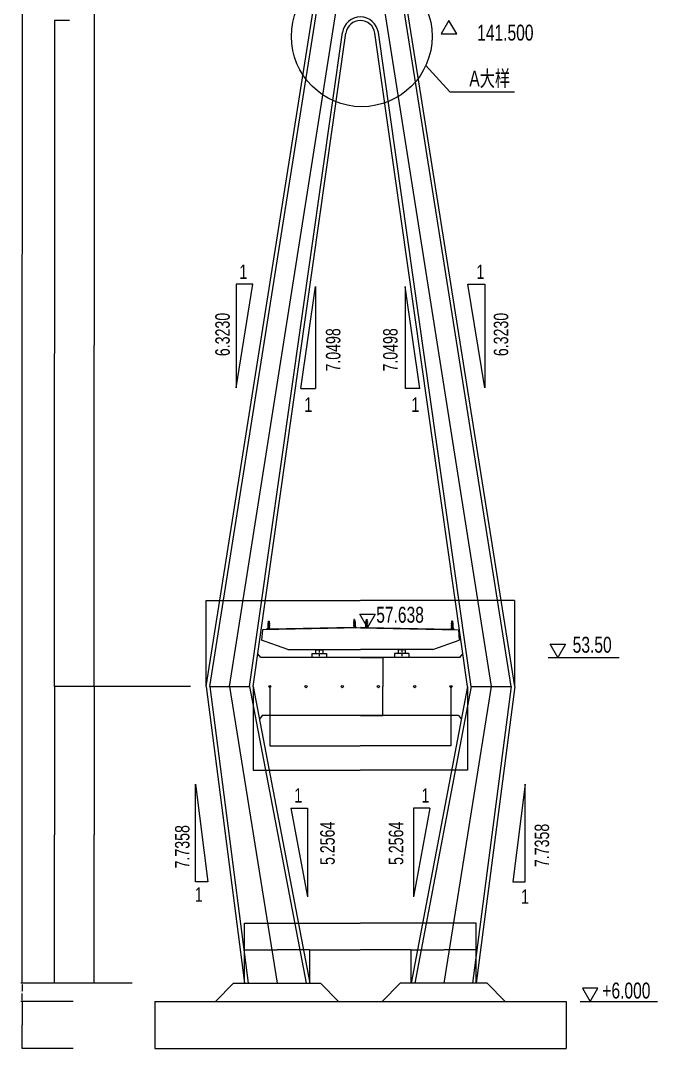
# Model space of a CAD drawing. Header units: millimetres. Extents: x 32645 to 210887, y 65210 to 90102.
# Drawn here: x 47464 to 56256, y 66410 to 80610 of the extents above; entities that cross this region are included whole.
import ezdxf

# ---------------------------------------------------------------- set-up
doc = ezdxf.new("R2010")
doc.units = ezdxf.units.MM
doc.linetypes.add('CENTER', pattern=[50.800000000000004, 31.75, -6.349999999999999, 6.349999999999999, -6.349999999999999])
for name, color, linetype in [('1', 7, 'Continuous'), ('CENTER', 2, 'CENTER'), ('CX', 3, 'Continuous'), ('CYAN', 4, 'Continuous'), ('OUTLINE', 7, 'Continuous')]:
    doc.layers.add(name, color=color, linetype=linetype)
doc.styles.get("Standard").update_dxf_attribs({"font": 'arial.ttf'})
doc.dimstyles.get("Standard").update_dxf_attribs({"dimtxt": 0.18, "dimasz": 0.18, "dimexe": 0.18, "dimexo": 0.0625, "dimgap": 0.09, "dimtad": 0, "dimtih": 1, "dimtoh": 1, "dimdec": 4, "dimzin": 0, "dimdsep": 46, "dimtxsty": 'Standard', "dimcen": 0.09, "dimadec": 0, "dimazin": 0, "dimtfac": 1, "dimtdec": 4, "dimtofl": 0, "dimtmove": 0, "dimatfit": 3, "dimfxl": 1, "dimtolj": 1, "dimtzin": 0, "dimarcsym": 0})

# ---------------------------------------------------------------- blocks, each defined once
blk = doc.blocks.new('*D1055')
at = {"layer": 'CYAN', "color": 0, "lineweight": -2, "transparency": 16777216}
for p, q in [((48087.37034522586, 67310.49140656504), (47466.76500427038, 67310.49140656504)), ((47484.76500427038, 67292.49140656504), (47484.76500427038, 67203.68172034432)), ((47484.76500427038, 67078.49140656566), (47484.76500427038, 67167.30109278634)), ((48190.62354926184, 67060.49140656566), (47466.76500427038, 67060.49140656566))]:
    blk.add_line(p, q, dxfattribs=at)
at = {"layer": 'CYAN', "color": 0, "transparency": 16777216}
for points in [[(47481.76500427038, 67292.49140656504), (47487.76500427038, 67292.49140656504), (47484.76500427038, 67310.49140656504)], [(47481.76500427038, 67078.49140656566), (47487.76500427038, 67078.49140656566), (47484.76500427038, 67060.49140656566)]]:
    blk.add_solid(points, dxfattribs=at)
at = {"layer": 'DEFPOINTS', "color": 0, "transparency": 16777216}
for p in [(47484.76500427038, 67310.49140656504), (48093.62034522586, 67310.49140656504), (48196.87354926184, 67060.49140656566)]:
    blk.add_point(p, dxfattribs=at)
at = {"layer": 'CYAN', "color": 0, "transparency": 16777216, "insert": (47484.76500427038, 67185.49140656534), "char_height": 18, "attachment_point": 5}
blk.add_mtext('\\A1;250', dxfattribs=at)
blk = doc.blocks.new('*D1057')
at = {"layer": 'CX', "color": 0, "lineweight": -2, "transparency": 16777216}
for p, q in [((50555.34253607017, 67310.55940656504), (50555.34253607017, 67771.2153262055)), ((50555.52253607017, 67771.03532620551), (51004.73936417385, 67771.03532620551)), ((51455.16253607017, 67771.03532620551), (51005.94570796648, 67771.03532620551)), ((51455.34253607017, 67310.55940656504), (51455.34253607017, 67771.2153262055))]:
    blk.add_line(p, q, dxfattribs=at)
at = {"layer": 'CX', "color": 0, "transparency": 16777216}
for points in [[(50555.52253607017, 67771.06532620551), (50555.52253607017, 67771.00532620552), (50555.34253607017, 67771.03532620551)], [(51455.16253607017, 67771.06532620551), (51455.16253607017, 67771.00532620552), (51455.34253607017, 67771.03532620551)]]:
    blk.add_solid(points, dxfattribs=at)
at = {"layer": 'DEFPOINTS', "color": 0, "transparency": 16777216}
for p in [(51455.34253607017, 67771.03532620551), (50555.34253607017, 67310.49690656504), (51455.34253607017, 67310.49690656504)]:
    blk.add_point(p, dxfattribs=at)
at = {"layer": 'CX', "color": 0, "transparency": 16777216, "insert": (51005.34253607017, 67771.03532620551), "char_height": 0.18, "attachment_point": 5}
blk.add_mtext('\\A1;900.0000', dxfattribs=at)
blk = doc.blocks.new('*D1058')
at = {"layer": 'CX', "color": 0, "lineweight": -2, "transparency": 16777216}
for p, q in [((51455.34253607017, 67310.55940656504), (51455.34253607017, 67771.2153262055)), ((51455.52253607017, 67771.03532620551), (52154.67791124069, 67771.03532620551)), ((52855.16253607017, 67771.03532620551), (52156.00716089964, 67771.03532620551)), ((52855.34253607017, 67310.55940656504), (52855.34253607017, 67771.2153262055))]:
    blk.add_line(p, q, dxfattribs=at)
at = {"layer": 'CX', "color": 0, "transparency": 16777216}
for points in [[(51455.52253607017, 67771.06532620551), (51455.52253607017, 67771.00532620552), (51455.34253607017, 67771.03532620551)], [(52855.16253607017, 67771.06532620551), (52855.16253607017, 67771.00532620552), (52855.34253607017, 67771.03532620551)]]:
    blk.add_solid(points, dxfattribs=at)
at = {"layer": 'DEFPOINTS', "color": 0, "transparency": 16777216}
for p in [(52855.34253607017, 67771.03532620551), (51455.34253607017, 67310.49690656504), (52855.34253607017, 67310.49690656504)]:
    blk.add_point(p, dxfattribs=at)
at = {"layer": 'CX', "color": 0, "transparency": 16777216, "insert": (52155.34253607017, 67771.03532620551), "char_height": 0.18, "attachment_point": 5}
blk.add_mtext('\\A1;1400.0000', dxfattribs=at)
blk = doc.blocks.new('*D1059')
at = {"layer": 'CX', "color": 0, "lineweight": -2, "transparency": 16777216}
for p, q in [((50025.34253277307, 71410.55935826873), (50025.34253277307, 72599.46042080582)), ((50025.52253277307, 72599.28042080582), (52154.66581380991, 72599.28042080582)), ((54285.16253277307, 72599.28042080582), (52156.01925173624, 72599.28042080582)), ((54285.34253277307, 71410.55935826873), (54285.34253277307, 72599.46042080582))]:
    blk.add_line(p, q, dxfattribs=at)
at = {"layer": 'CX', "color": 0, "transparency": 16777216}
for points in [[(50025.52253277307, 72599.31042080582), (50025.52253277307, 72599.25042080582), (50025.34253277307, 72599.28042080582)], [(54285.16253277307, 72599.31042080582), (54285.16253277307, 72599.25042080582), (54285.34253277307, 72599.28042080582)]]:
    blk.add_solid(points, dxfattribs=at)
at = {"layer": 'DEFPOINTS', "color": 0, "transparency": 16777216}
for p in [(54285.34253277307, 72599.28042080582), (50025.34253277307, 71410.49685826873), (54285.34253277307, 71410.49685826873)]:
    blk.add_point(p, dxfattribs=at)
at = {"layer": 'CX', "color": 0, "transparency": 16777216, "insert": (52155.34253277307, 72599.28042080582), "char_height": 0.18, "attachment_point": 5}
blk.add_mtext('\\A1;4260.0000', dxfattribs=at)
blk = doc.blocks.new('*D1060')
at = {"layer": 'CYAN', "color": 0, "lineweight": -2, "transparency": 16777216}
for p, q in [((48190.80587018457, 67060.49140656566), (47484.58500427038, 67060.49140656566)), ((47484.76500427038, 67060.31140656567), (47484.76500427038, 66735.67330970343)), ((47484.76500427038, 66410.6714065656), (47484.76500427038, 66735.30950342784)), ((48190.80587018457, 66410.4914065656), (47484.58500427038, 66410.4914065656))]:
    blk.add_line(p, q, dxfattribs=at)
at = {"layer": 'CYAN', "color": 0, "transparency": 16777216}
for points in [[(47484.73500427038, 67060.31140656567), (47484.79500427037, 67060.31140656567), (47484.76500427038, 67060.49140656566)], [(47484.73500427038, 66410.6714065656), (47484.79500427037, 66410.6714065656), (47484.76500427038, 66410.4914065656)]]:
    blk.add_solid(points, dxfattribs=at)
at = {"layer": 'DEFPOINTS', "color": 0, "transparency": 16777216}
for p in [(48190.86837018457, 67060.49140656566), (47484.76500427038, 66410.4914065656), (48190.86837018457, 66410.4914065656)]:
    blk.add_point(p, dxfattribs=at)
at = {"layer": 'CYAN', "color": 0, "transparency": 16777216, "insert": (47484.76500427037, 66735.49140656565), "char_height": 0.18, "attachment_point": 5}
blk.add_mtext('\\A1;650.0000', dxfattribs=at)
blk = doc.blocks.new('*D1061')
at = {"layer": 'CX', "color": 0, "lineweight": -2, "transparency": 16777216}
for p, q in [((52855.34253607017, 67310.55940656504), (52855.34253607017, 67771.2153262055)), ((52855.52253607017, 67771.03532620551), (53304.73936417385, 67771.03532620551)), ((53755.16253607017, 67771.03532620551), (53305.94570796648, 67771.03532620551)), ((53755.34253607017, 67310.55940656504), (53755.34253607017, 67771.2153262055))]:
    blk.add_line(p, q, dxfattribs=at)
at = {"layer": 'CX', "color": 0, "transparency": 16777216}
for points in [[(52855.52253607017, 67771.06532620551), (52855.52253607017, 67771.00532620552), (52855.34253607017, 67771.03532620551)], [(53755.16253607017, 67771.06532620551), (53755.16253607017, 67771.00532620552), (53755.34253607017, 67771.03532620551)]]:
    blk.add_solid(points, dxfattribs=at)
at = {"layer": 'DEFPOINTS', "color": 0, "transparency": 16777216}
for p in [(52855.34253607017, 67771.03532620551), (52855.34253607017, 67310.49690656504), (53755.34253607017, 67310.49690656504)]:
    blk.add_point(p, dxfattribs=at)
at = {"layer": 'CX', "color": 0, "transparency": 16777216, "insert": (53305.34253607017, 67771.03532620551), "char_height": 0.18, "attachment_point": 5}
blk.add_mtext('\\A1;900.0000', dxfattribs=at)
blk = doc.blocks.new('*D1063')
at = {"layer": 'CX', "color": 0, "lineweight": -2, "transparency": 16777216}
for p, q in [((49808.26320972711, 71410.49685826873), (48478.33246281697, 71410.49685826873)), ((48478.51246281697, 71410.31685826874), (48478.51246281697, 69360.6760355546)), ((48478.51246281697, 67310.67140656487), (48478.51246281697, 69360.312229279)), ((49004.94838963095, 67310.49140656488), (48478.33246281697, 67310.49140656488))]:
    blk.add_line(p, q, dxfattribs=at)
at = {"layer": 'CX', "color": 0, "transparency": 16777216}
for points in [[(48478.48246281697, 71410.31685826874), (48478.54246281697, 71410.31685826874), (48478.51246281697, 71410.49685826873)], [(48478.48246281697, 67310.67140656487), (48478.54246281697, 67310.67140656487), (48478.51246281697, 67310.49140656488)]]:
    blk.add_solid(points, dxfattribs=at)
at = {"layer": 'DEFPOINTS', "color": 0, "transparency": 16777216}
for p in [(49808.32570972711, 71410.49685826873), (48478.51246281697, 67310.49140656488), (49005.01088963095, 67310.49140656488)]:
    blk.add_point(p, dxfattribs=at)
at = {"layer": 'CX', "color": 0, "transparency": 16777216, "insert": (48478.51246281697, 69360.49413241682), "char_height": 0.18, "attachment_point": 5}
blk.add_mtext('\\A1;4100.0055', dxfattribs=at)
blk = doc.blocks.new('*D1064')
at = {"layer": 'CX', "color": 0, "lineweight": -2, "transparency": 16777216}
for p, q in [((48138.29442757148, 80610.49685826873), (47933.0044992806, 80610.49685826873)), ((47933.1844992806, 80610.31685826874), (47933.1844992806, 76010.67876140653)), ((47933.1844992806, 71410.67685826874), (47933.1844992806, 76010.31495513093)), ((48110.20947785729, 71410.49685826874), (47933.0044992806, 71410.49685826874))]:
    blk.add_line(p, q, dxfattribs=at)
at = {"layer": 'CX', "color": 0, "transparency": 16777216}
for points in [[(47933.1544992806, 80610.31685826874), (47933.2144992806, 80610.31685826874), (47933.1844992806, 80610.49685826873)], [(47933.1544992806, 71410.67685826874), (47933.2144992806, 71410.67685826874), (47933.1844992806, 71410.49685826874)]]:
    blk.add_solid(points, dxfattribs=at)
at = {"layer": 'DEFPOINTS', "color": 0, "transparency": 16777216}
for p in [(48138.35692757148, 80610.49685826873), (47933.1844992806, 71410.49685826874), (48110.27197785729, 71410.49685826874)]:
    blk.add_point(p, dxfattribs=at)
at = {"layer": 'CX', "color": 0, "transparency": 16777216, "insert": (47933.18449928059, 76010.49685826874), "char_height": 0.18, "attachment_point": 5}
blk.add_mtext('\\A1;9200.0000', dxfattribs=at)
blk = doc.blocks.new('*D1066')
at = {"layer": 'CX', "color": 0, "lineweight": -2, "transparency": 16777216}
for p, q in [((48478.44996281697, 71410.49685826874), (47933.0044992806, 71410.49685826874)), ((47933.1844992806, 71410.31685826875), (47933.1844992806, 69360.6760355546)), ((47933.1844992806, 67310.67140656487), (47933.1844992806, 69360.312229279)), ((48278.44996281697, 67310.49140656488), (47933.0044992806, 67310.49140656488))]:
    blk.add_line(p, q, dxfattribs=at)
at = {"layer": 'CX', "color": 0, "transparency": 16777216}
for points in [[(47933.1544992806, 71410.31685826875), (47933.2144992806, 71410.31685826875), (47933.1844992806, 71410.49685826874)], [(47933.1544992806, 67310.67140656487), (47933.2144992806, 67310.67140656487), (47933.1844992806, 67310.49140656488)]]:
    blk.add_solid(points, dxfattribs=at)
at = {"layer": 'DEFPOINTS', "color": 0, "transparency": 16777216}
for p in [(48478.51246281697, 71410.49685826874), (47933.1844992806, 67310.49140656488), (48278.51246281697, 67310.49140656488)]:
    blk.add_point(p, dxfattribs=at)
at = {"layer": 'CX', "color": 0, "transparency": 16777216, "insert": (47933.18449928059, 69360.49413241682), "char_height": 0.18, "attachment_point": 5}
blk.add_mtext('\\A1;4100.0055', dxfattribs=at)
blk = doc.blocks.new('*D1067')
at = {"layer": 'CX', "color": 0, "lineweight": -2, "transparency": 16777216}
for p, q in [((49624.39854800138, 87460.4914065657), (47484.58500427038, 87460.4914065657)), ((47484.76500427038, 87460.31140656571), (47484.76500427038, 77385.67330970308)), ((47484.76500427038, 67310.67140656487), (47484.76500427038, 77385.30950342749)), ((48804.94838963095, 67310.49140656488), (47484.58500427038, 67310.49140656488))]:
    blk.add_line(p, q, dxfattribs=at)
at = {"layer": 'CX', "color": 0, "transparency": 16777216}
for points in [[(47484.73500427038, 87460.31140656571), (47484.79500427038, 87460.31140656571), (47484.76500427038, 87460.4914065657)], [(47484.73500427038, 67310.67140656487), (47484.79500427037, 67310.67140656487), (47484.76500427038, 67310.49140656488)]]:
    blk.add_solid(points, dxfattribs=at)
at = {"layer": 'DEFPOINTS', "color": 0, "transparency": 16777216}
for p in [(49624.46104800138, 87460.4914065657), (47484.76500427038, 67310.49140656488), (48805.01088963095, 67310.49140656488)]:
    blk.add_point(p, dxfattribs=at)
at = {"layer": 'CX', "color": 0, "transparency": 16777216, "insert": (47484.76500427037, 77385.4914065653), "char_height": 0.18, "attachment_point": 5}
blk.add_mtext('\\A1;20150.0000', dxfattribs=at)
blk = doc.blocks.new('*D1068')
at = {"layer": '1', "color": 0, "lineweight": -2, "transparency": 16777216}
for p, q in [((50905.34253607017, 71410.43435826873), (50905.34253607017, 70590.1986988945)), ((53405.34253607017, 71410.43435826873), (53405.34253607017, 70590.1986988945)), ((50905.52253607017, 70590.37869889449), (52154.3339598128, 70590.37869889449)), ((53405.16253607017, 70590.37869889449), (52156.35111232753, 70590.37869889449))]:
    blk.add_line(p, q, dxfattribs=at)
at = {"layer": '1', "color": 0, "transparency": 16777216}
for points in [[(50905.52253607017, 70590.40869889449), (50905.52253607017, 70590.3486988945), (50905.34253607017, 70590.37869889449)], [(53405.16253607017, 70590.40869889449), (53405.16253607017, 70590.3486988945), (53405.34253607017, 70590.37869889449)]]:
    blk.add_solid(points, dxfattribs=at)
at = {"layer": 'DEFPOINTS', "color": 0, "transparency": 16777216}
for p in [(50905.34253607017, 71410.49685826873), (53405.34253607017, 71410.49685826873), (53405.34253607017, 70590.37869889449)]:
    blk.add_point(p, dxfattribs=at)
at = {"layer": '1', "color": 0, "transparency": 16777216, "insert": (52155.34253607017, 70590.37869889449), "char_height": 0.18, "attachment_point": 5}
blk.add_mtext('\\A1;5×500（通风孔）', dxfattribs=at)
blk = doc.blocks.new('*D1069')
at = {"layer": '1', "color": 0, "lineweight": -2, "transparency": 16777216}
for p, q in [((50675.34253277307, 71410.43435826873), (50675.34253277307, 70254.84359130083)), ((53635.34253919878, 71410.43435826873), (53635.34253919878, 70254.84359130083)), ((50675.52253277307, 70255.02359130082), (52154.66790433518, 70255.02359130082)), ((53635.16253919878, 70255.02359130082), (52156.01716763667, 70255.02359130082))]:
    blk.add_line(p, q, dxfattribs=at)
at = {"layer": '1', "color": 0, "transparency": 16777216}
for points in [[(50675.52253277307, 70255.05359130082), (50675.52253277307, 70254.99359130082), (50675.34253277307, 70255.02359130082)], [(53635.16253919878, 70255.05359130082), (53635.16253919878, 70254.99359130082), (53635.34253919878, 70255.02359130082)]]:
    blk.add_solid(points, dxfattribs=at)
at = {"layer": 'DEFPOINTS', "color": 0, "transparency": 16777216}
for p in [(50675.34253277307, 71410.49685826873), (53635.34253919878, 71410.49685826873), (50675.34253277307, 70255.02359130082)]:
    blk.add_point(p, dxfattribs=at)
at = {"layer": '1', "color": 0, "transparency": 16777216, "insert": (52155.34253598592, 70255.02359130082), "char_height": 0.18, "attachment_point": 5}
blk.add_mtext('\\A1;2960.0000', dxfattribs=at)
blk = doc.blocks.new('*D1071')
at = {"layer": '1', "color": 0, "lineweight": -2, "transparency": 16777216}
for p, q in [((49501.61385311156, 80838.81621744556), (48478.33246281697, 80838.81621744556)), ((48478.51246281697, 80838.63621744557), (48478.51246281697, 76124.83850238648)), ((48478.51246281697, 71410.67685826872), (48478.51246281697, 76124.47457332783)), ((49808.26320972711, 71410.49685826873), (48478.33246281697, 71410.49685826873))]:
    blk.add_line(p, q, dxfattribs=at)
at = {"layer": '1', "color": 0, "transparency": 16777216}
for points in [[(48478.48246281697, 80838.63621744557), (48478.54246281697, 80838.63621744557), (48478.51246281697, 80838.81621744556)], [(48478.48246281697, 71410.67685826872), (48478.54246281697, 71410.67685826872), (48478.51246281697, 71410.49685826873)]]:
    blk.add_solid(points, dxfattribs=at)
at = {"layer": 'DEFPOINTS', "color": 0, "transparency": 16777216}
for p in [(49501.67635311156, 80838.81621744556), (48478.51246281697, 71410.49685826873), (49808.32570972711, 71410.49685826873)]:
    blk.add_point(p, dxfattribs=at)
at = {"layer": '1', "color": 0, "transparency": 16777216, "insert": (48478.51246281697, 76124.65653785717), "char_height": 0.18, "attachment_point": 5}
blk.add_mtext('\\A1;9428.3194', dxfattribs=at)
blk = doc.blocks.new('*D1072')
at = {"layer": '1', "color": 0, "lineweight": -2, "transparency": 16777216}
for p, q in [((52155.40503276352, 71810.49685826874), (52463.25912134584, 71810.49685826874)), ((52463.07912134584, 71810.31685826875), (52463.07912134584, 71410.67876140653)), ((52463.07912134584, 71010.6768582687), (52463.07912134584, 71410.31495513093)), ((52155.40504022659, 71010.4968582687), (52463.25912134584, 71010.4968582687))]:
    blk.add_line(p, q, dxfattribs=at)
at = {"layer": '1', "color": 0, "transparency": 16777216}
for points in [[(52463.04912134584, 71810.31685826875), (52463.10912134584, 71810.31685826875), (52463.07912134584, 71810.49685826874)], [(52463.04912134584, 71010.6768582687), (52463.10912134584, 71010.6768582687), (52463.07912134584, 71010.4968582687)]]:
    blk.add_solid(points, dxfattribs=at)
at = {"layer": 'DEFPOINTS', "color": 0, "transparency": 16777216}
for p in [(52155.34253276352, 71810.49685826874), (52155.34254022659, 71010.4968582687), (52463.07912134584, 71010.4968582687)]:
    blk.add_point(p, dxfattribs=at)
at = {"layer": '1', "color": 0, "transparency": 16777216, "insert": (52463.07912134584, 71410.49685826874), "char_height": 0.18, "attachment_point": 5}
blk.add_mtext('\\A1;800.0000', dxfattribs=at)
blk = doc.blocks.new('*D1251')
at = {"layer": 'CX', "color": 0, "lineweight": -2, "transparency": 16777216}
for p, q in [((50555.34253607017, 67510.55940656504), (50555.34253607017, 68140.11980386727)), ((50555.52253607017, 68139.93980386728), (52154.6695005995, 68139.93980386728)), ((53755.16253607017, 68139.93980386728), (52156.01557154083, 68139.93980386728)), ((53755.34253607017, 67510.55940656504), (53755.34253607017, 68140.11980386727))]:
    blk.add_line(p, q, dxfattribs=at)
at = {"layer": 'CX', "color": 0, "transparency": 16777216}
for points in [[(50555.52253607017, 68139.96980386728), (50555.52253607017, 68139.90980386728), (50555.34253607017, 68139.93980386728)], [(53755.16253607017, 68139.96980386728), (53755.16253607017, 68139.90980386728), (53755.34253607017, 68139.93980386728)]]:
    blk.add_solid(points, dxfattribs=at)
at = {"layer": 'DEFPOINTS', "color": 0, "transparency": 16777216}
for p in [(53755.34253607017, 68139.93980386728), (50555.34253607017, 67510.49690656504), (53755.34253607017, 67510.49690656504)]:
    blk.add_point(p, dxfattribs=at)
at = {"layer": 'CX', "color": 0, "transparency": 16777216, "insert": (52155.34253607017, 68139.93980386728), "char_height": 0.18, "attachment_point": 5}
blk.add_mtext('\\A1;3200.0000', dxfattribs=at)

msp = doc.modelspace()

# ---------------------------------------------------------------- linework, layer by layer
for p, q in [((50350.34253277307, 71410.49685826873), (51835.6547023281, 80838.81621744556)), ((52475.03036964376, 80838.81621744556), (53960.34253919878, 71410.49685826873)), ((50884.34253702757, 72312.86135210418), (50878.34253702757, 72277.86135210418)), ((50884.34253702757, 72312.86135210418), (50889.34253702757, 72312.86135210418)), ((50894.34253702757, 72284.86135210418), (50888.34253702757, 72284.86135210418)), ((50888.34253702757, 72284.86135210418), (50888.34253702757, 72270.86135210418)), ((50888.34253702757, 72280.65914475519), (50902.34253702757, 72280.65914475519)), ((50889.34253702757, 72312.86135210418), (50889.34253702757, 72304.86135210418)), ((50889.34253702757, 72312.86135210418), (50897.34253702757, 72312.86135210418)), ((50889.34253702757, 72308.63093010301), (50897.34253702757, 72308.63093010301)), ((50889.34253702757, 72304.86135210418), (50894.34253702757, 72304.86135210418)), ((50889.34253702757, 72304.86135210418), (50897.34253702757, 72304.86135210418)), ((50894.34253702757, 72304.86135210418), (50894.34253702757, 72284.86135210418)), ((50894.34253702757, 72284.86135210418), (50902.34253702757, 72284.86135210418)), ((50897.34253702757, 72312.86135210418), (50897.34253702757, 72304.86135210418)), ((50902.34253702757, 72284.86135210418), (50902.34253702757, 72270.86135210418)), ((52058.34253607156, 72307.59716145202), (52058.34253607156, 72293.59716145202)), ((52066.34253607156, 72307.59716145202), (52058.34253607156, 72307.59716145202)), ((52072.34253607156, 72303.39495410305), (52058.34253607156, 72303.39495410305)), ((52072.34253607156, 72297.79936880103), (52058.34253607156, 72297.79936880103)), ((52072.34253607156, 72293.59716145202), (52058.34253607156, 72293.59716145202)), ((52058.34253607156, 72279.59716145202), (52058.34253607156, 72271.59716145202)), ((52066.34253607156, 72279.59716145202), (52058.34253607156, 72279.59716145202)), ((52063.34253607156, 72335.59716145202), (52063.34253607156, 72327.59716145202)), ((52071.34253607156, 72335.59716145202), (52063.34253607156, 72335.59716145202)), ((52071.34253607156, 72331.36673945085), (52063.34253607156, 72331.36673945085)), ((52071.34253607156, 72327.59716145202), (52063.34253607156, 72327.59716145202)), ((52066.34253607156, 72327.59716145202), (52066.34253607156, 72307.59716145202)), ((52071.34253607156, 72327.59716145202), (52066.34253607156, 72327.59716145202)), ((52066.34253607156, 72307.59716145202), (52072.34253607156, 72307.59716145202)), ((52066.34253607156, 72293.59716145202), (52066.34253607156, 72228.59716145202)), ((52076.34253607156, 72335.59716145202), (52071.34253607156, 72335.59716145202)), ((52071.34253607156, 72335.59716145202), (52071.34253607156, 72327.59716145202)), ((52072.34253607156, 72307.59716145202), (52072.34253607156, 72293.59716145202)), ((52076.34253607156, 72335.59716145202), (52082.34253607156, 72300.59716145202)), ((52082.34253607156, 72300.59716145202), (52082.34253607156, 72252.59716145202)), ((52234.34253607144, 72335.59716145202), (52228.34253607144, 72300.59716145202)), ((52228.34253607144, 72300.59716145202), (52228.34253607144, 72252.59716145202)), ((52234.34253607144, 72335.59716145202), (52239.34253607144, 72335.59716145202)), ((52244.34253607144, 72307.59716145202), (52238.34253607144, 72307.59716145202)), ((52238.34253607144, 72307.59716145202), (52238.34253607144, 72293.59716145202)), ((52238.34253607145, 72303.39495410305), (52252.34253607144, 72303.39495410305)), ((52238.34253607145, 72297.79936880103), (52252.34253607144, 72297.79936880103)), ((52238.34253607144, 72293.59716145202), (52252.34253607144, 72293.59716145202)), ((52239.34253607144, 72335.59716145202), (52239.34253607144, 72327.59716145202)), ((52239.34253607144, 72335.59716145202), (52247.34253607144, 72335.59716145202)), ((52239.34253607144, 72331.36673945085), (52247.34253607144, 72331.36673945085)), ((52239.34253607144, 72327.59716145202), (52244.34253607144, 72327.59716145202)), ((52239.34253607144, 72327.59716145202), (52247.34253607144, 72327.59716145202)), ((52244.34253607144, 72327.59716145202), (52244.34253607144, 72307.59716145202)), ((52244.34253607144, 72307.59716145202), (52252.34253607144, 72307.59716145202)), ((52244.34253607144, 72293.59716145202), (52244.34253607144, 72228.59716145202)), ((52244.34253607144, 72279.59716145202), (52252.34253607144, 72279.59716145202)), ((52247.34253607144, 72335.59716145202), (52247.34253607144, 72327.59716145202)), ((52252.34253607144, 72307.59716145202), (52252.34253607144, 72293.59716145202)), ((52252.34253607144, 72279.59716145202), (52252.34253607144, 72271.59716145202)), ((53408.34253511544, 72284.86135210418), (53408.34253511544, 72270.86135210418)), ((53416.34253511544, 72284.86135210418), (53408.34253511544, 72284.86135210418)), ((53422.34253511544, 72280.65914475519), (53408.34253511544, 72280.65914475519)), ((53413.34253511544, 72312.86135210418), (53413.34253511544, 72304.86135210418)), ((53421.34253511544, 72312.86135210418), (53413.34253511544, 72312.86135210418)), ((53421.34253511544, 72308.63093010301), (53413.34253511544, 72308.63093010301)), ((53421.34253511544, 72304.86135210418), (53413.34253511544, 72304.86135210418)), ((53416.34253511544, 72304.86135210418), (53416.34253511544, 72284.86135210418)), ((53421.34253511544, 72304.86135210418), (53416.34253511544, 72304.86135210418)), ((53416.34253511544, 72284.86135210418), (53422.34253511544, 72284.86135210418)), ((53426.34253511544, 72312.86135210418), (53421.34253511544, 72312.86135210418)), ((53421.34253511544, 72312.86135210418), (53421.34253511544, 72304.86135210418)), ((53422.34253511544, 72284.86135210418), (53422.34253511544, 72270.86135210418)), ((53426.34253511544, 72312.86135210418), (53432.34253511544, 72277.86135210418)), ((50865.34253702757, 72209.54135210419), (50865.34253702757, 72194.97716147115)), ((50869.34253702757, 72213.54135210419), (50892.54253702758, 72213.54135210419)), ((50869.34253702757, 72205.86135210418), (50899.34253702757, 72205.86135210418)), ((50869.34253702757, 72205.86135210418), (50869.34253702757, 72195.05716147115)), ((50878.34253702757, 72229.86135210418), (50874.34253702757, 72205.86135210418)), ((50878.34253702757, 72277.86135210418), (50878.34253702757, 72229.86135210418)), ((50888.34253702757, 72275.06355945318), (50902.34253702757, 72275.06355945318)), ((50888.34253702757, 72270.86135210418), (50902.34253702757, 72270.86135210418)), ((50894.08099856602, 72213.23365979649), (50902.880998566, 72209.56699312982)), ((50894.34253702757, 72270.86135210418), (50894.34253702757, 72205.86135210418)), ((50894.34253702757, 72256.86135210418), (50902.34253702757, 72256.86135210418)), ((50894.34253702757, 72254.44252749172), (50902.34253702757, 72254.44252749172)), ((50894.34253702757, 72250.96907404915), (50902.34253702757, 72250.96907404915)), ((50894.34253702757, 72248.86135210418), (50902.34253702757, 72248.86135210418)), ((50894.34253702757, 72233.86135210418), (50902.34253702757, 72233.86135210418)), ((50894.34253702757, 72231.44252749172), (50902.34253702757, 72231.44252749172)), ((50894.34253702757, 72227.96907404915), (50902.34253702757, 72227.96907404915)), ((50894.34253702757, 72225.86135210418), (50902.34253702757, 72225.86135210418)), ((50899.34253702757, 72205.86135210418), (50899.34253702757, 72196.29934960237)), ((50902.34253702757, 72256.86135210418), (50902.34253702757, 72248.86135210418)), ((50902.34253702757, 72233.86135210418), (50902.34253702757, 72225.86135210418)), ((50905.34253702757, 72206.02156026123), (50905.34253702757, 72196.1882269279)), ((50905.34253702757, 72205.8746854375), (50905.34253702757, 72196.1882269279)), ((52066.34253607156, 72277.17833683957), (52058.34253607156, 72277.17833683957)), ((52066.34253607156, 72273.704883397), (52058.34253607156, 72273.704883397)), ((52066.34253607156, 72271.59716145202), (52058.34253607156, 72271.59716145202)), ((52058.34253607156, 72256.59716145202), (52058.34253607156, 72248.59716145202)), ((52066.34253607156, 72256.59716145202), (52058.34253607156, 72256.59716145202)), ((52066.34253607156, 72254.17833683957), (52058.34253607156, 72254.17833683957)), ((52066.34253607156, 72250.704883397), (52058.34253607156, 72250.704883397)), ((52066.34253607156, 72248.59716145202), (52058.34253607156, 72248.59716145202)), ((52091.34253607156, 72228.59716145202), (52061.34253607156, 72228.59716145202)), ((52061.34253607156, 72228.59716145202), (52061.34253607156, 72219.03515895021)), ((52082.34253607156, 72252.59716145202), (52086.34253607156, 72228.59716145202)), ((52091.34253607156, 72228.59716145202), (52091.34253607156, 72219.59077232252)), ((52219.34253607144, 72228.59716145202), (52249.34253607144, 72228.59716145202)), ((52219.34253607144, 72228.59716145202), (52219.34253607144, 72219.59077232252)), ((52228.34253607144, 72252.59716145202), (52224.34253607144, 72228.59716145202)), ((52244.34253607144, 72277.17833683957), (52252.34253607144, 72277.17833683957)), ((52244.34253607144, 72273.704883397), (52252.34253607144, 72273.704883397)), ((52244.34253607144, 72271.59716145202), (52252.34253607144, 72271.59716145202)), ((52244.34253607144, 72256.59716145202), (52252.34253607144, 72256.59716145202)), ((52244.34253607144, 72254.17833683957), (52252.34253607144, 72254.17833683957)), ((52244.34253607144, 72250.704883397), (52252.34253607144, 72250.704883397)), ((52244.34253607144, 72248.59716145202), (52252.34253607144, 72248.59716145202)), ((52249.34253607144, 72228.59716145202), (52249.34253607144, 72219.03515895021)), ((52252.34253607144, 72256.59716145202), (52252.34253607144, 72248.59716145202)), ((53405.34253511544, 72206.02156026123), (53405.34253511544, 72196.1882269279)), ((53405.34253511544, 72205.8746854375), (53405.34253511544, 72196.1882269279)), ((53416.60407357699, 72213.23365979649), (53407.804073577, 72209.56699312982)), ((53422.34253511544, 72275.06355945318), (53408.34253511544, 72275.06355945318)), ((53422.34253511544, 72270.86135210418), (53408.34253511544, 72270.86135210418)), ((53408.34253511544, 72256.86135210418), (53408.34253511544, 72248.86135210418)), ((53416.34253511544, 72256.86135210418), (53408.34253511544, 72256.86135210418)), ((53416.34253511544, 72254.44252749172), (53408.34253511544, 72254.44252749172)), ((53416.34253511544, 72250.96907404915), (53408.34253511544, 72250.96907404915)), ((53416.34253511544, 72248.86135210418), (53408.34253511544, 72248.86135210418)), ((53408.34253511544, 72233.86135210418), (53408.34253511544, 72225.86135210418)), ((53416.34253511544, 72233.86135210418), (53408.34253511544, 72233.86135210418)), ((53416.34253511544, 72231.44252749172), (53408.34253511544, 72231.44252749172)), ((53416.34253511544, 72227.96907404915), (53408.34253511544, 72227.96907404915)), ((53416.34253511544, 72225.86135210418), (53408.34253511544, 72225.86135210418)), ((53441.34253511544, 72205.86135210418), (53411.34253511544, 72205.86135210418)), ((53411.34253511544, 72205.86135210418), (53411.34253511544, 72196.29934960237)), ((53416.34253511544, 72270.86135210418), (53416.34253511544, 72205.86135210418)), ((53441.34253511544, 72213.54135210419), (53418.14253511542, 72213.54135210419)), ((53432.34253511544, 72277.86135210418), (53432.34253511544, 72229.86135210418)), ((53432.34253511544, 72229.86135210418), (53436.34253511544, 72205.86135210418)), ((53441.34253511544, 72205.86135210418), (53441.34253511544, 72195.05716147115)), ((53445.34253511544, 72209.54135210419), (53445.34253511544, 72194.97716147115)), ((50075.34253277307, 71410.49685826873), (50625.34253277307, 71410.49685826873)), ((50350.34253277307, 71410.49685826873), (51005.34253607019, 67310.49690656488)), ((53960.34253919878, 71410.49685826873), (53305.34253607014, 67310.49690656488)), ((53685.34253919878, 71410.49685826873), (54235.34253919878, 71410.49685826873))]:
    msp.add_line(p, q)
at = {"color": 4}
for p, q in [((50672.64546969203, 76966.85392482819), (50439.49768095733, 76966.85392482819)), ((50439.49768095733, 76966.85392482819), (50439.49768095727, 75537.60357181824)), ((50439.49768095727, 75537.60357181838), (50672.64546969197, 76966.85392482819)), ((53871.18739118306, 75537.60357181838), (53638.03960244836, 76966.85392482819)), ((53638.03960244831, 76966.85392482819), (53871.187391183, 76966.85392482819)), ((53871.187391183, 76966.85392482819), (53871.18739118306, 75537.60357181824)), ((51335.57111104329, 75528.62215954007), (51535.57111104341, 76936.31446723315)), ((51535.57111104341, 76936.31446723317), (51535.57111104341, 75528.62215954132)), ((52775.11396109693, 76936.31446723317), (52775.11396109693, 75528.62215954132)), ((52975.11396109704, 75528.62215954007), (52775.11396109693, 76936.31446723315)), ((51335.57111104341, 75528.62215954132), (51535.57111104341, 75528.62215954132)), ((52975.11396109693, 75528.62215954132), (52775.11396109693, 75528.62215954132)), ((49880.17572917849, 68711.26052425473), (49880.17572917849, 70060.85579310192)), ((49880.17572917849, 70060.85579310183), (50050.90766276655, 68711.26052425473)), ((54430.50933636766, 70060.85579310183), (54259.7774027796, 68711.26052425473)), ((54430.50933636766, 68711.26052425473), (54430.50933636766, 70060.85579310192)), ((51195.37062301174, 69732.06836255905), (51424.12879294642, 69732.06836255905)), ((51195.37062301168, 69732.06836255905), (51424.12879294642, 68507.10527329327)), ((51424.12879294642, 69732.06836255905), (51424.12879294642, 68507.10527329327)), ((53115.31444253441, 69732.06836255905), (52886.55627259973, 69732.06836255905)), ((52886.55627259973, 69732.06836255905), (52886.55627259973, 68507.10527329327)), ((53115.31444253447, 69732.06836255905), (52886.55627259973, 68507.10527329327)), ((50050.90766276655, 68711.26052425473), (49880.17572917849, 68711.26052425473)), ((54259.7774027796, 68711.26052425473), (54430.50933636766, 68711.26052425473))]:
    msp.add_line(p, q, dxfattribs=at)
at = {"color": 7}
for p, q in [((51485.59414419807, 71865.7546501027), (51535.59414419807, 71865.7546501027)), ((51485.59414419807, 71865.7546501027), (51485.59414419807, 71816.75465010217)), ((51535.59414419807, 71915.7546501027), (51535.59414419807, 71865.7546501027)), ((51535.59414419807, 71915.2546501027), (51635.59414419807, 71915.2546501027)), ((51535.59414419807, 71865.7546501027), (51635.59414419807, 71865.7546501027)), ((51635.59414419807, 71915.7546501027), (51635.59414419807, 71865.7546501027)), ((51635.59414419807, 71865.7546501027), (51685.59414419807, 71865.7546501027)), ((51685.59414419807, 71865.7546501027), (51685.59414419807, 71816.75465010217)), ((52625.5941442004, 71865.7546501027), (52625.5941442004, 71816.75465010217)), ((52675.5941442004, 71865.7546501027), (52625.5941442004, 71865.7546501027)), ((52675.5941442004, 71915.7546501027), (52675.5941442004, 71865.7546501027)), ((52775.59414420051, 71915.2546501027), (52675.5941442004, 71915.2546501027)), ((52775.59414420051, 71865.7546501027), (52675.5941442004, 71865.7546501027)), ((52775.59414420051, 71915.7546501027), (52775.59414420051, 71865.7546501027)), ((52825.5941442004, 71865.7546501027), (52775.59414420051, 71865.7546501027)), ((52825.5941442004, 71865.7546501027), (52825.5941442004, 71816.75465010217))]:
    msp.add_line(p, q, dxfattribs=at)
at = {"color": 2, "linetype": 'Continuous'}
for points in [[(53378.21819429103, 80610.49685826871), (53271.77655126198, 80426.13452450218), (53484.65983731895, 80426.13452450218)], [(52255.34253607144, 72224.79812935524), (52148.90089304239, 72409.16046312179), (52361.78417909936, 72409.16046312179)], [(54881.82660179333, 71810.49685826874), (54775.38495876428, 71994.85919203528), (54988.26824482125, 71994.85919203528)], [(55326.80189945619, 67060.49690656565), (55433.24354248524, 67244.8592403322), (55220.36025642828, 67244.8592403322)]]:
    msp.add_lwpolyline(points, close=True, dxfattribs=at)
for centre, start, end in [((50869.34253702757, 72209.54135210419), 90, 180), ((50892.54253702758, 72209.54135210419), 67.38013505143046, 90), ((50901.34253702757, 72205.8746854375), 0, 67.38013505143046), ((53409.34253511544, 72205.8746854375), 112.6198649485695, 180), ((53418.14253511542, 72209.54135210419), 90, 112.6198649485695), ((53441.34253511544, 72209.54135210419), 0, 90)]:
    msp.add_arc(centre, 4, start, end)
at = {"layer": '1', "color": 3}
for p, q in [((53058.60235486338, 79988.83009673901), (53391.61703644997, 79627.58821770182)), ((53391.61703644997, 79627.58821770182), (54283.73635761939, 79627.58821770182))]:
    msp.add_line(p, q, dxfattribs=at)
at = {"layer": '1', "color": 2, "ltscale": 2}
for p, q in [((52082.34253607156, 72300.59716145202), (52072.34253607156, 72300.59716145202)), ((52228.34253607144, 72300.59716145202), (52238.34253607144, 72300.59716145202)), ((50878.34253702757, 72277.86135210418), (50888.34253702757, 72277.86135210418)), ((50894.34253702757, 72252.86135210418), (50878.34253702757, 72252.86135210418)), ((50894.34253702757, 72229.86135210418), (50878.34253702757, 72229.86135210418)), ((52066.34253607156, 72275.59716145202), (52082.34253607156, 72275.59716145202)), ((52066.34253607156, 72252.59716145202), (52082.34253607156, 72252.59716145202)), ((52244.34253607144, 72275.59716145202), (52228.34253607144, 72275.59716145202)), ((52244.34253607144, 72252.59716145202), (52228.34253607144, 72252.59716145202)), ((53416.34253511544, 72252.86135210418), (53432.34253511544, 72252.86135210418)), ((53416.34253511544, 72229.86135210418), (53432.34253511544, 72229.86135210418)), ((53432.34253511544, 72277.86135210418), (53422.34253511544, 72277.86135210418))]:
    msp.add_line(p, q, dxfattribs=at)
at = {"layer": '1', "color": 1}
for p, q in [((50782.08166334756, 71810.49685826874), (50739.17405466936, 71860.49685826874)), ((53528.60340219859, 71810.49685826874), (53571.51101087678, 71860.49685826874)), ((53528.60340219859, 71810.49685826874), (50782.08166334756, 71810.49685826874)), ((50801.44009496675, 71010.49685826871), (50760.95229024096, 70960.49685826871)), ((53509.2449705794, 71010.4968582687), (50801.44009496675, 71010.4968582687)), ((53509.2449705794, 71010.49685826871), (53549.73277530519, 70960.49685826871))]:
    msp.add_line(p, q, dxfattribs=at)
at = {"layer": '1', "color": 1, "linetype": 'Continuous'}
for p, q in [((50405.34253607017, 67310.49690656488), (50155.34253607017, 67060.49690656488)), ((50405.34253607017, 67310.49690656488), (51605.34253607021, 67310.49690656488)), ((51605.34253607021, 67310.49690656488), (51855.34253607021, 67060.49690656488)), ((52705.34253607011, 67310.49690656488), (52455.34253607011, 67060.49690656488)), ((53905.34253607017, 67310.49690656488), (52705.34253607011, 67310.49690656488)), ((53905.34253607017, 67310.49690656488), (54155.34253607017, 67060.49690656488)), ((49316.34253607017, 67060.4969065656), (49316.34253607017, 66410.4969065656)), ((49316.34253607017, 67060.4969065656), (54994.34253607016, 67060.4969065656)), ((49316.34253607017, 67060.4969065656), (49316.34253607017, 66410.4969065656)), ((54994.34253607017, 67060.49690656565), (54994.34253607017, 66410.49690656565)), ((54994.34253607017, 67060.4969065656), (54994.34253607017, 66410.4969065656)), ((49316.34253607017, 66410.4969065656), (54994.34253607016, 66410.4969065656))]:
    msp.add_line(p, q, dxfattribs=at)
at = {"layer": '1', "color": 3}
for centre in [(50905.34253607017, 71410.49685826873), (51405.34253607017, 71410.49685826873), (51905.34253607017, 71410.49685826873), (52405.34253607017, 71410.49685826873), (52905.34253607017, 71410.49685826873), (53405.34253607017, 71410.49685826873)]:
    msp.add_circle(centre, 16, dxfattribs=at)
at = {"layer": '1', "color": 1}
for radius in [251.0796177588874, 201.5751721045381]:
    msp.add_arc((52155.34253598592, 80408.92168616308), radius, 8.073421383723588, 171.9265786162764, dxfattribs=at)
at = {"layer": 'CENTER', "color": 7}
for p, q in [((51585.59414419807, 71915.7546501027), (51585.59414419807, 71816.75465010217)), ((52725.5941442004, 71915.7546501027), (52725.5941442004, 71816.75465010217))]:
    msp.add_line(p, q, dxfattribs=at)
at = {"layer": 'CX', "color": 1, "linetype": 'Continuous'}
for p, q in [((50025.34253277307, 71410.49685826873), (51516.45173906592, 80838.81621744556)), ((50075.34253277307, 71410.49685826873), (51566.45173906592, 80838.81621744556)), ((54235.34253919878, 71410.49685826873), (52744.23333290595, 80838.81621744556)), ((54285.34253919878, 71410.49685826873), (52794.23333290595, 80838.81621744556)), ((50625.34253277307, 71410.49685826873), (51906.75139014455, 80444.18379987197)), ((50675.34253277307, 71410.49685826873), (51955.76519293393, 80437.23129848093)), ((53635.34253919878, 71410.49685826873), (52354.91987903792, 80437.23129848093)), ((53685.34253919878, 71410.49685826873), (52403.93368182731, 80444.18379987197)), ((50025.34253277307, 71410.49685826873), (50555.34253607017, 67310.49690656504)), ((50075.34253277307, 71410.49685826873), (50605.34253607017, 67310.49690656504)), ((50625.34253277307, 71410.49685826873), (51405.34253607017, 67310.49690656504)), ((50675.34253277307, 71410.49685826873), (51455.34253607017, 67310.49690656504)), ((53635.34253277307, 71410.49685826873), (52855.34252947598, 67310.49690656504)), ((53685.34253277307, 71410.49685826873), (52905.34252947598, 67310.49690656504)), ((54235.34253277307, 71410.49685826873), (53705.34252947598, 67310.49690656504)), ((54285.34253277307, 71410.49685826873), (53755.34252947598, 67310.49690656504))]:
    msp.add_line(p, q, dxfattribs=at)
at = {"layer": 'CX', "color": 3}
msp.add_circle((52174.87261623512, 80391.55020935621), 971.1651456072577, dxfattribs=at)
at = {"layer": 'CYAN', "color": 4, "linetype": 'Continuous'}
for p, q in [((54749.2611264107, 71810.49685826874), (55725.82799216613, 71810.49685826874)), ((55187.46941760791, 67060.49690656565), (56256.1510384879, 67060.49690656578))]:
    msp.add_line(p, q, dxfattribs=at)
at = {"layer": 'OUTLINE'}
for p, q in [((50802.95240796568, 72195.01482398018), (50791.80317478727, 72049.56684897473)), ((52155.3425360715, 72220.77716145203), (50802.8537200608, 72193.72738513182)), ((52061.34253607156, 72224.39826134205), (50905.34253702757, 72201.27826136118)), ((52091.34253607156, 72222.59077232252), (52155.3425360715, 72223.77608085013)), ((52219.34253607144, 72222.59077232252), (52155.3425360715, 72223.77608085013)), ((52155.3425360715, 72220.77716145203), (53507.83135208215, 72193.72738513182)), ((52249.34253607145, 72224.39826134205), (53405.34253511539, 72201.27826136118)), ((53507.73266417727, 72195.01482398018), (53518.88189735574, 72049.56684897473)), ((51155.41149785645, 71920.77716145203), (50791.93771454827, 72051.3219953138)), ((53155.27357428656, 71920.77716145203), (53518.74735759474, 72051.3219953138)), ((51155.41149785645, 71920.77716145203), (52155.3425360715, 71920.77716145203)), ((53155.27357428656, 71920.77716145203), (52155.3425360715, 71920.77716145203))]:
    msp.add_line(p, q, dxfattribs=at)

# ---------------------------------------------------------------- texts
at = {"color": 4, "width": 0.7}
for p in [(50485.22024900503, 77039.38120280083), (53757.3567150272, 77039.38120280083), (51382.63925357985, 75204.17621439128), (52859.93771045237, 75204.17621439128), (51243.34677752836, 69805.4125912622), (52999.23017990967, 69805.4125912622), (49869.69101882052, 68436.04650203238), (54373.9344096533, 68408.52509981013)]:
    msp.add_text('1', height=200, dxfattribs=at).set_placement(p)
for s, p in [('6.3230', (50352.26055284934, 75974.47711364515)), ('6.3230', (54196.2623571288, 75974.47711364515)), ('7.0498', (51879.47597552971, 75761.8749399138)), ('7.0498', (52669.04693444843, 75761.8749399138)), ('7.7358', (49796.23764183986, 68897.55079840982)), ('5.2564', (51800.91714239203, 68944.76748549481)), ('5.2564', (52747.60576099195, 68944.76748549481)), ('7.7358', (54760.67907027798, 68916.17982582533))]:
    msp.add_text(s, height=200, rotation=90, dxfattribs=at).set_placement(p)
at = {"layer": 'CYAN', "color": 4, "width": 0.7}
for s, p in [('141.500', (53767.85295206768, 80333.99821339428)), ('A大样', (53659.44872522833, 79700.26984993691)), ('57.638', (52374.0447371404, 72291.9994769324)), ('53.50', (55086.21657193809, 71877.6982058459)), ('+6.000', (55495.84574254374, 67100.02904170644))]:
    msp.add_text(s, height=220, dxfattribs=at).set_placement(p)

# ---------------------------------------------------------------- dimensions: what is measured, and where the dimension line sits
at = {"layer": '1', "color": 1}
dim = msp.add_linear_dim(base=(48478.51246281697, 71410.49685826873), p1=(49501.67635311156, 80838.81621744556), p2=(49808.32570972711, 71410.49685826873), angle=90, dimstyle='Standard', dxfattribs=at)
dim.commit()
dim.dimension.update_dxf_attribs({"geometry": '*D1071', "text_midpoint": (48478.51246281697, 76124.65653785717)})
at = {"layer": '1', "color": 3}
dim = msp.add_linear_dim(base=(52463.07912134584, 71010.4968582687), p1=(52155.34253276352, 71810.49685826874), p2=(52155.34254022659, 71010.4968582687), angle=90, dimstyle='Standard', dxfattribs=at)
dim.commit()
dim.dimension.update_dxf_attribs({"geometry": '*D1072', "text_midpoint": (52463.07912134584, 71410.49685826874)})
dim = msp.add_linear_dim(base=(50675.34253277307, 70255.02359130082), p1=(53635.34253919878, 71410.49685826873), p2=(50675.34253277307, 71410.49685826873), dimstyle='Standard', dxfattribs=at)
dim.commit()
dim.dimension.update_dxf_attribs({"geometry": '*D1069', "text_midpoint": (52155.34253598592, 70255.02359130082)})
dim = msp.add_linear_dim(base=(53405.34253607017, 70590.37869889449), p1=(50905.34253607017, 71410.49685826873), p2=(53405.34253607017, 71410.49685826873), text='5×500（通风孔）', dimstyle='Standard', dxfattribs=at)
dim.commit()
dim.dimension.update_dxf_attribs({"geometry": '*D1068', "text_midpoint": (52155.34253607017, 70590.37869889449)})
at = {"layer": 'CX', "color": 0}
for base, p1, p2, picture, middle in [((47484.76500427038, 67310.49140656488), (49624.46104800138, 87460.4914065657), (48805.01088963095, 67310.49140656488), '*D1067', (47484.76500427037, 77385.4914065653)), ((47933.1844992806, 71410.49685826874), (48138.35692757148, 80610.49685826873), (48110.27197785729, 71410.49685826874), '*D1064', (47933.18449928059, 76010.49685826874)), ((47933.1844992806, 67310.49140656488), (48478.51246281697, 71410.49685826874), (48278.51246281697, 67310.49140656488), '*D1066', (47933.18449928059, 69360.49413241682)), ((48478.51246281697, 67310.49140656488), (49808.32570972711, 71410.49685826873), (49005.01088963095, 67310.49140656488), '*D1063', (48478.51246281697, 69360.49413241682))]:
    dim = msp.add_linear_dim(base=base, p1=p1, p2=p2, angle=90, dimstyle='Standard', dxfattribs=at)
    dim.commit()
    dim.dimension.update_dxf_attribs({"geometry": picture, "text_midpoint": middle})
at = {"layer": 'CX'}
dim = msp.add_linear_dim(base=(54285.34253277307, 72599.28042080582), p1=(50025.34253277307, 71410.49685826873), p2=(54285.34253277307, 71410.49685826873), dimstyle='Standard', dxfattribs=at)
dim.commit()
dim.dimension.update_dxf_attribs({"geometry": '*D1059', "text_midpoint": (52155.34253277307, 72599.28042080582)})
for base, p1, p2, picture, middle in [((53755.34253607017, 68139.93980386728), (50555.34253607017, 67510.49690656504), (53755.34253607017, 67510.49690656504), '*D1251', (52155.34253607017, 68139.93980386728)), ((51455.34253607017, 67771.03532620551), (50555.34253607017, 67310.49690656504), (51455.34253607017, 67310.49690656504), '*D1057', (51005.34253607017, 67771.03532620551)), ((52855.34253607017, 67771.03532620551), (51455.34253607017, 67310.49690656504), (52855.34253607017, 67310.49690656504), '*D1058', (52155.34253607017, 67771.03532620551))]:
    dim = msp.add_linear_dim(base=base, p1=p1, p2=p2, dimstyle='Standard', override={"dimtmove": 1}, dxfattribs=at)
    dim.commit()
    dim.dimension.update_dxf_attribs({"geometry": picture, "text_midpoint": middle})
dim = msp.add_linear_dim(base=(52855.34253607017, 67771.03532620551), p1=(53755.34253607017, 67310.49690656504), p2=(52855.34253607017, 67310.49690656504), angle=180, dimstyle='Standard', override={"dimtmove": 1}, dxfattribs=at)
dim.commit()
dim.dimension.update_dxf_attribs({"geometry": '*D1061', "text_midpoint": (53305.34253607017, 67771.03532620551)})
at = {"layer": 'CYAN', "color": 4}
dim = msp.add_linear_dim(base=(47484.76500427038, 67310.49140656504), p1=(48196.87354926184, 67060.49140656566), p2=(48093.62034522586, 67310.49140656504), angle=90, text='250', dimstyle='Standard', override={"dimscale": 100}, dxfattribs=at)
dim.commit()
dim.dimension.update_dxf_attribs({"geometry": '*D1055', "text_midpoint": (47484.76500427038, 67185.49140656534), "dimtype": 160})
dim = msp.add_linear_dim(base=(47484.76500427038, 66410.4914065656), p1=(48190.86837018457, 67060.49140656566), p2=(48190.86837018457, 66410.4914065656), angle=90, dimstyle='Standard', dxfattribs=at)
dim.commit()
dim.dimension.update_dxf_attribs({"geometry": '*D1060', "text_midpoint": (47484.76500427037, 66735.49140656565)})

doc.saveas('drawing.dxf')
